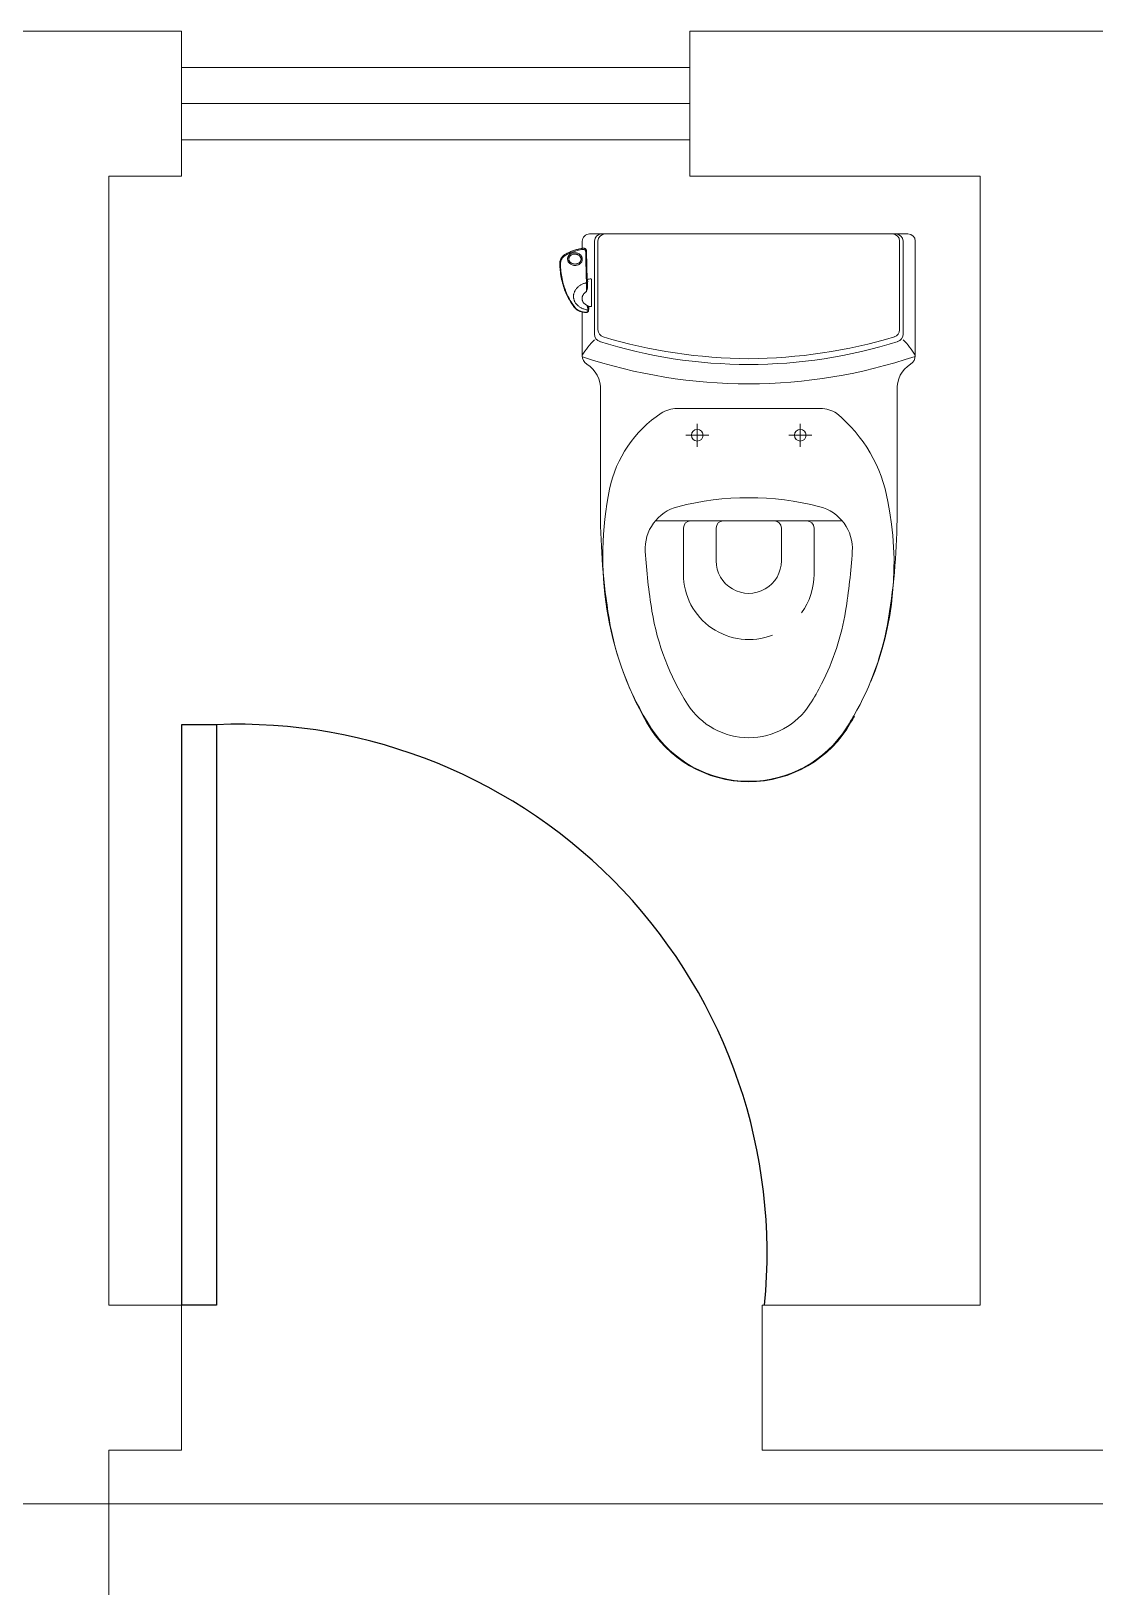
# Model space of a CAD drawing. Header units: inches. Extents: x 4 to 844, y 19 to 530.
# Drawn here: x 32.389 to 33.854, y 183.585 to 185.73 of the extents above; entities that cross this region are included whole.
import ezdxf

# ---------------------------------------------------------------- set-up
doc = ezdxf.new("R2010")
doc.units = ezdxf.units.IN
doc.header["$MEASUREMENT"] = 0
doc.linetypes.add('HIDDEN', pattern=[0.375, 0.25, -0.125])
for name, color, linetype in [('1', 1, 'Continuous'), ('BODY', 7, 'Continuous'), ('COVER', 7, 'Continuous'), ('DIM', 7, 'Continuous'), ('FUR', 6, 'Continuous'), ('HIDDEN', 8, 'HIDDEN')]:
    doc.layers.add(name, color=color, linetype=linetype)
doc.layers.add('EJES', color=2, linetype='Continuous', lineweight=100)

# ---------------------------------------------------------------- blocks, each defined once
blk = doc.blocks.new('DESK4')
at = {"color": 0}
for p, q in [((0, 1), (-0.06, 1)), ((0, 0), (-0.06, 0))]:
    blk.add_line(p, q, dxfattribs=at)
blk.add_lwpolyline([(-0.06, 1), (-0.06, 0)], dxfattribs=at)
blk.add_lwpolyline([(0.944, 0, 0.455404), (0, 1), (0, 0)], format="xyb", dxfattribs=at)

msp = doc.modelspace()

# ---------------------------------------------------------------- linework, layer by layer
at = {"lineweight": 0}
for p, q in [((31.89574, 185.72995), (32.59574, 185.72995)), ((32.59574, 185.52995), (32.59574, 185.72995)), ((33.2958, 185.72995), (33.9958, 185.72995)), ((32.49574, 185.52995), (32.49574, 183.97386)), ((32.49574, 185.52995), (32.59574, 185.52995)), ((33.2958, 185.52995), (33.6958, 185.52995)), ((33.6958, 185.52995), (33.6958, 183.97386)), ((32.49574, 183.97386), (32.64374, 183.97386)), ((33.39574, 183.97386), (33.6958, 183.97386)), ((32.49574, 183.77386), (32.49574, 182.52995)), ((32.49574, 183.77386), (32.59574, 183.77386)), ((33.39574, 183.77386), (33.9958, 183.77386))]:
    msp.add_line(p, q, dxfattribs=at)
at = {"color": 40, "lineweight": 0, "true_color": 0xf8d731}
for p, q in [((33.2958, 185.52995), (33.2958, 185.72995)), ((32.59574, 185.67995), (33.2958, 185.67995)), ((32.59574, 185.62995), (33.2958, 185.62995)), ((32.59574, 185.57995), (33.2958, 185.57995)), ((32.49574, 183.97386), (32.59574, 183.97386)), ((32.59574, 183.97386), (32.59574, 183.77386)), ((33.39574, 183.97386), (33.39574, 183.77386))]:
    msp.add_line(p, q, dxfattribs=at)
at = {"layer": '1', "color": 177, "linetype": 'ByBlock', "lineweight": 0, "true_color": 0x293189}
for p, q in [((33.13837, 185.42824), (33.13629, 185.42757)), ((33.13804, 185.42817), (33.13704, 185.42785)), ((33.13904, 185.42847), (33.13804, 185.42817)), ((33.14047, 185.42885), (33.13837, 185.42824)), ((33.14004, 185.42876), (33.13904, 185.42847)), ((33.14105, 185.42903), (33.14004, 185.42876)), ((33.14259, 185.42939), (33.14047, 185.42885)), ((33.14206, 185.42929), (33.14105, 185.42903)), ((33.14308, 185.42953), (33.14206, 185.42929)), ((33.14473, 185.42986), (33.14259, 185.42939)), ((33.14481, 185.42834), (33.14271, 185.42788)), ((33.1441, 185.42976), (33.14308, 185.42953)), ((33.14512, 185.42997), (33.1441, 185.42976)), ((33.14689, 185.43027), (33.14473, 185.42986)), ((33.14693, 185.42874), (33.14481, 185.42834)), ((33.14614, 185.43016), (33.14512, 185.42997)), ((33.14718, 185.43035), (33.14614, 185.43016)), ((33.14906, 185.4306), (33.14689, 185.43027)), ((33.14905, 185.42907), (33.14693, 185.42874)), ((33.14822, 185.43051), (33.14718, 185.43035)), ((33.14908, 185.43064), (33.14822, 185.43051)), ((33.14941, 185.4291), (33.14905, 185.42907)), ((33.14953, 185.43064), (33.14906, 185.4306)), ((33.14916, 185.43065), (33.14908, 185.43064)), ((33.14942, 185.43067), (33.14916, 185.43065)), ((33.14976, 185.42909), (33.14941, 185.4291)), ((33.14967, 185.43067), (33.14942, 185.43067)), ((33.15001, 185.43062), (33.14953, 185.43064)), ((33.14993, 185.43066), (33.14967, 185.43067)), ((33.15011, 185.42903), (33.14976, 185.42909)), ((33.15018, 185.43064), (33.14993, 185.43066)), ((33.15049, 185.43054), (33.15001, 185.43062)), ((33.15044, 185.42894), (33.15011, 185.42903)), ((33.15043, 185.43059), (33.15018, 185.43064)), ((33.15068, 185.43054), (33.15043, 185.43059)), ((33.15075, 185.42882), (33.15044, 185.42894)), ((33.15092, 185.43042), (33.15049, 185.43054)), ((33.15093, 185.43046), (33.15068, 185.43054)), ((33.15105, 185.42866), (33.15075, 185.42882)), ((33.15134, 185.43026), (33.15092, 185.43042)), ((33.15117, 185.43037), (33.15093, 185.43046)), ((33.15133, 185.42847), (33.15105, 185.42866)), ((33.15141, 185.43027), (33.15117, 185.43037)), ((33.15159, 185.42825), (33.15133, 185.42847)), ((33.15174, 185.43005), (33.15134, 185.43026)), ((33.15164, 185.43015), (33.15141, 185.43027)), ((33.15182, 185.428), (33.15159, 185.42825)), ((33.15185, 185.43001), (33.15164, 185.43015)), ((33.15211, 185.4298), (33.15174, 185.43005)), ((33.15202, 185.42773), (33.15182, 185.428)), ((33.15206, 185.42987), (33.15185, 185.43001)), ((33.15226, 185.42971), (33.15206, 185.42987)), ((33.15245, 185.4295), (33.15211, 185.4298)), ((33.15245, 185.42954), (33.15226, 185.42971)), ((33.15263, 185.42936), (33.15245, 185.42954)), ((33.15275, 185.42918), (33.15245, 185.4295)), ((33.15279, 185.42916), (33.15263, 185.42936)), ((33.15302, 185.42882), (33.15275, 185.42918)), ((33.15295, 185.42896), (33.15279, 185.42916)), ((33.15303, 185.42885), (33.15295, 185.42896)), ((33.15324, 185.42844), (33.15302, 185.42882)), ((33.15342, 185.42804), (33.15324, 185.42844)), ((33.15355, 185.42762), (33.15342, 185.42804)), ((33.1168, 185.41048), (33.11679, 185.41027)), ((33.11679, 185.41027), (33.11679, 185.41003)), ((33.11679, 185.40939), (33.1168, 185.40982)), ((33.1168, 185.40903), (33.11679, 185.40939)), ((33.1168, 185.40903), (33.11679, 185.40939)), ((33.11686, 185.41115), (33.1168, 185.41048)), ((33.1168, 185.40982), (33.11684, 185.41062)), ((33.11688, 185.40678), (33.1168, 185.40903)), ((33.11684, 185.41062), (33.11694, 185.41141)), ((33.11697, 185.41202), (33.11686, 185.41115)), ((33.11701, 185.40455), (33.11688, 185.40678)), ((33.11694, 185.41141), (33.11708, 185.41222)), ((33.11714, 185.41285), (33.11697, 185.41202)), ((33.11708, 185.41222), (33.11727, 185.41302)), ((33.11736, 185.41367), (33.11714, 185.41285)), ((33.11727, 185.41302), (33.11751, 185.41381)), ((33.11763, 185.41448), (33.11736, 185.41367)), ((33.11751, 185.41381), (33.11779, 185.41456)), ((33.11794, 185.41525), (33.11763, 185.41448)), ((33.11779, 185.4104), (33.11773, 185.40957)), ((33.11773, 185.40957), (33.11773, 185.40874)), ((33.11773, 185.40874), (33.11783, 185.40619)), ((33.11779, 185.41456), (33.11811, 185.41529)), ((33.1179, 185.41123), (33.11779, 185.4104)), ((33.11806, 185.41202), (33.1179, 185.41123)), ((33.11829, 185.41599), (33.11794, 185.41525)), ((33.11827, 185.41281), (33.11806, 185.41202)), ((33.11811, 185.41529), (33.11848, 185.41601)), ((33.11853, 185.41358), (33.11827, 185.41281)), ((33.11869, 185.41672), (33.11829, 185.41599)), ((33.11848, 185.41601), (33.11889, 185.41673)), ((33.11881, 185.41429), (33.11853, 185.41358)), ((33.11911, 185.4174), (33.11869, 185.41672)), ((33.11914, 185.41499), (33.11881, 185.41429)), ((33.11889, 185.41673), (33.11935, 185.41742)), ((33.11958, 185.41806), (33.11911, 185.4174)), ((33.11952, 185.41567), (33.11914, 185.41499)), ((33.11935, 185.41742), (33.11985, 185.41809)), ((33.11991, 185.41631), (33.11952, 185.41567)), ((33.12008, 185.41869), (33.11958, 185.41806)), ((33.11985, 185.41809), (33.12042, 185.41875)), ((33.12035, 185.41692), (33.11991, 185.41631)), ((33.12064, 185.41932), (33.12008, 185.41869)), ((33.12082, 185.41752), (33.12035, 185.41692)), ((33.12042, 185.41875), (33.12103, 185.41939)), ((33.12123, 185.41991), (33.12064, 185.41932)), ((33.12134, 185.4181), (33.12082, 185.41752)), ((33.12103, 185.41939), (33.12167, 185.41999)), ((33.12186, 185.42046), (33.12123, 185.41991)), ((33.1219, 185.41865), (33.12134, 185.4181)), ((33.12167, 185.41999), (33.12238, 185.42056)), ((33.1225, 185.42097), (33.12186, 185.42046)), ((33.12248, 185.41917), (33.1219, 185.41865)), ((33.12238, 185.42056), (33.12312, 185.4211)), ((33.12308, 185.41965), (33.12248, 185.41917)), ((33.12317, 185.42144), (33.1225, 185.42097)), ((33.12371, 185.42009), (33.12308, 185.41965)), ((33.12312, 185.4211), (33.1239, 185.42158)), ((33.12387, 185.42188), (33.12317, 185.42144)), ((33.12436, 185.4205), (33.12371, 185.42009)), ((33.12469, 185.42237), (33.12389, 185.42191)), ((33.12548, 185.4228), (33.1239, 185.4219)), ((33.12594, 185.4214), (33.12436, 185.4205)), ((33.12559, 185.42288), (33.12469, 185.42237)), ((33.12713, 185.42367), (33.12548, 185.4228)), ((33.12651, 185.42337), (33.12559, 185.42288)), ((33.12756, 185.42226), (33.12594, 185.4214)), ((33.12742, 185.42385), (33.12651, 185.42337)), ((33.1288, 185.4245), (33.12713, 185.42367)), ((33.12836, 185.42431), (33.12742, 185.42385)), ((33.12919, 185.42307), (33.12756, 185.42226)), ((33.12762, 185.41563), (33.12763, 185.41625)), ((33.12766, 185.415), (33.12762, 185.41563)), ((33.12763, 185.41625), (33.1277, 185.41688)), ((33.12775, 185.41438), (33.12766, 185.415)), ((33.1277, 185.41688), (33.12781, 185.41749)), ((33.12789, 185.41377), (33.12775, 185.41438)), ((33.12781, 185.41749), (33.12798, 185.4181)), ((33.12808, 185.41317), (33.12789, 185.41377)), ((33.12798, 185.4181), (33.12819, 185.41869)), ((33.12832, 185.41259), (33.12808, 185.41317)), ((33.12819, 185.41869), (33.12844, 185.41925)), ((33.1286, 185.41203), (33.12832, 185.41259)), ((33.12929, 185.42476), (33.12836, 185.42431)), ((33.12844, 185.41925), (33.12874, 185.4198)), ((33.12892, 185.41149), (33.1286, 185.41203)), ((33.12874, 185.4198), (33.12908, 185.42032)), ((33.13049, 185.42529), (33.1288, 185.4245)), ((33.12928, 185.41098), (33.12892, 185.41149)), ((33.12908, 185.42032), (33.12945, 185.42082)), ((33.13085, 185.42384), (33.12919, 185.42307)), ((33.12975, 185.4104), (33.12928, 185.41098)), ((33.13024, 185.4252), (33.12929, 185.42476)), ((33.12933, 185.41616), (33.12932, 185.41567)), ((33.12932, 185.41567), (33.12935, 185.41518)), ((33.12938, 185.41665), (33.12933, 185.41616)), ((33.12935, 185.41518), (33.12943, 185.41469)), ((33.12948, 185.41713), (33.12938, 185.41665)), ((33.12943, 185.41469), (33.12954, 185.41422)), ((33.12945, 185.42082), (33.12986, 185.42128)), ((33.12962, 185.4176), (33.12948, 185.41713)), ((33.12954, 185.41422), (33.1297, 185.41375)), ((33.12979, 185.41806), (33.12962, 185.4176)), ((33.1297, 185.41375), (33.1299, 185.4133)), ((33.13028, 185.40986), (33.12975, 185.4104)), ((33.13, 185.4185), (33.12979, 185.41806)), ((33.12986, 185.42128), (33.13038, 185.42181)), ((33.1299, 185.4133), (33.13013, 185.41286)), ((33.13025, 185.41893), (33.13, 185.4185)), ((33.13013, 185.41286), (33.13039, 185.41244)), ((33.13119, 185.42562), (33.13024, 185.4252)), ((33.13053, 185.41934), (33.13025, 185.41893)), ((33.13084, 185.40937), (33.13028, 185.40986)), ((33.13038, 185.42181), (33.13095, 185.42228)), ((33.13039, 185.41244), (33.1307, 185.41204)), ((33.13221, 185.42603), (33.13049, 185.42529)), ((33.13084, 185.41972), (33.13053, 185.41934)), ((33.1307, 185.41204), (33.13119, 185.41148)), ((33.13118, 185.42009), (33.13084, 185.41972)), ((33.13143, 185.40891), (33.13084, 185.40937)), ((33.13254, 185.42457), (33.13085, 185.42384)), ((33.13095, 185.42228), (33.13155, 185.42271)), ((33.13162, 185.42049), (33.13118, 185.42009)), ((33.13215, 185.42603), (33.13119, 185.42562)), ((33.13119, 185.41148), (33.13175, 185.41097)), ((33.13206, 185.40851), (33.13143, 185.40891)), ((33.13155, 185.42271), (33.13218, 185.4231)), ((33.13209, 185.42087), (33.13162, 185.42049)), ((33.13175, 185.41097), (33.13236, 185.41051)), ((33.13288, 185.40807), (33.13206, 185.40851)), ((33.13259, 185.4212), (33.13209, 185.42087)), ((33.13312, 185.42642), (33.13215, 185.42603)), ((33.13218, 185.4231), (33.13283, 185.42343)), ((33.13423, 185.42683), (33.13221, 185.42603)), ((33.13236, 185.41051), (33.13301, 185.41011)), ((33.13452, 185.42536), (33.13254, 185.42457)), ((33.13311, 185.4215), (33.13259, 185.4212)), ((33.13283, 185.42343), (33.13368, 185.42379)), ((33.13373, 185.4077), (33.13288, 185.40807)), ((33.13301, 185.41011), (33.13369, 185.40976)), ((33.13366, 185.42177), (33.13311, 185.4215)), ((33.13409, 185.4268), (33.13312, 185.42642)), ((33.13437, 185.42205), (33.13366, 185.42177)), ((33.13368, 185.42379), (33.13455, 185.42407)), ((33.13369, 185.40976), (33.1344, 185.40947)), ((33.1346, 185.4074), (33.13373, 185.4077)), ((33.13507, 185.42716), (33.13409, 185.4268)), ((33.13629, 185.42757), (33.13423, 185.42683)), ((33.1351, 185.42227), (33.13437, 185.42205)), ((33.1344, 185.40947), (33.13513, 185.40924)), ((33.13654, 185.42608), (33.13452, 185.42536)), ((33.13455, 185.42407), (33.13545, 185.42428)), ((33.1355, 185.40717), (33.1346, 185.4074)), ((33.13605, 185.42751), (33.13507, 185.42716)), ((33.13584, 185.42243), (33.1351, 185.42227)), ((33.13513, 185.40924), (33.13588, 185.40906)), ((33.13545, 185.42428), (33.13635, 185.42441)), ((33.13641, 185.40702), (33.1355, 185.40717)), ((33.1366, 185.42253), (33.13584, 185.42243)), ((33.13588, 185.40906), (33.13663, 185.40894)), ((33.13704, 185.42785), (33.13605, 185.42751)), ((33.13635, 185.42441), (33.13727, 185.42447)), ((33.13733, 185.40693), (33.13641, 185.40702)), ((33.13857, 185.42675), (33.13654, 185.42608)), ((33.13736, 185.42258), (33.1366, 185.42253)), ((33.13663, 185.40894), (33.1374, 185.40887)), ((33.13727, 185.42447), (33.13819, 185.42446)), ((33.13825, 185.40692), (33.13733, 185.40693)), ((33.13813, 185.42257), (33.13736, 185.42258)), ((33.1374, 185.40887), (33.13816, 185.40886)), ((33.13889, 185.4225), (33.13813, 185.42257)), ((33.13816, 185.40886), (33.13893, 185.40891)), ((33.13819, 185.42446), (33.1391, 185.42437)), ((33.13916, 185.40698), (33.13825, 185.40692)), ((33.14063, 185.42734), (33.13857, 185.42675)), ((33.13965, 185.42237), (33.13889, 185.4225)), ((33.13893, 185.40891), (33.13969, 185.40901)), ((33.1391, 185.42437), (33.14001, 185.42421)), ((33.14007, 185.40711), (33.13916, 185.40698)), ((33.1404, 185.42219), (33.13965, 185.42237)), ((33.13969, 185.40901), (33.14043, 185.40916)), ((33.14001, 185.42421), (33.14091, 185.42398)), ((33.14096, 185.40731), (33.14007, 185.40711)), ((33.14112, 185.42195), (33.1404, 185.42219)), ((33.14043, 185.40916), (33.14116, 185.40938)), ((33.14271, 185.42788), (33.14063, 185.42734)), ((33.14091, 185.42398), (33.14178, 185.42367)), ((33.14183, 185.40758), (33.14096, 185.40731)), ((33.14184, 185.42165), (33.14112, 185.42195)), ((33.14116, 185.40938), (33.14186, 185.40965)), ((33.14178, 185.42367), (33.14263, 185.42329)), ((33.14268, 185.40792), (33.14183, 185.40758)), ((33.14251, 185.4213), (33.14184, 185.42165)), ((33.14186, 185.40965), (33.14241, 185.4099)), ((33.14241, 185.4099), (33.14293, 185.4102)), ((33.14316, 185.42088), (33.14251, 185.4213)), ((33.14263, 185.42329), (33.14345, 185.42283)), ((33.14333, 185.40825), (33.14268, 185.40792)), ((33.14293, 185.4102), (33.14342, 185.41053)), ((33.14376, 185.42042), (33.14316, 185.42088)), ((33.14395, 185.40863), (33.14333, 185.40825)), ((33.14342, 185.41053), (33.14389, 185.41089)), ((33.14345, 185.42283), (33.14407, 185.42242)), ((33.14432, 185.41989), (33.14376, 185.42042)), ((33.14389, 185.41089), (33.14433, 185.41128)), ((33.14455, 185.40905), (33.14395, 185.40863)), ((33.14407, 185.42242), (33.14466, 185.42196)), ((33.14481, 185.41932), (33.14432, 185.41989)), ((33.14433, 185.41128), (33.14467, 185.41164)), ((33.14511, 185.40951), (33.14455, 185.40905)), ((33.14466, 185.42196), (33.14522, 185.42145)), ((33.14467, 185.41164), (33.14498, 185.41202)), ((33.14511, 185.41891), (33.14481, 185.41932)), ((33.14498, 185.41202), (33.14525, 185.41242)), ((33.14538, 185.41848), (33.14511, 185.41891)), ((33.14564, 185.41002), (33.14511, 185.40951)), ((33.14522, 185.42145), (33.14574, 185.4209)), ((33.14525, 185.41242), (33.1455, 185.41284)), ((33.14561, 185.41804), (33.14538, 185.41848)), ((33.1455, 185.41284), (33.14571, 185.41328)), ((33.1458, 185.41758), (33.14561, 185.41804)), ((33.14604, 185.41048), (33.14564, 185.41002)), ((33.14571, 185.41328), (33.14589, 185.41373)), ((33.14574, 185.4209), (33.14621, 185.42031)), ((33.14596, 185.41711), (33.1458, 185.41758)), ((33.14589, 185.41373), (33.14602, 185.4142)), ((33.14608, 185.41663), (33.14596, 185.41711)), ((33.14602, 185.4142), (33.14612, 185.41468)), ((33.14641, 185.41096), (33.14604, 185.41048)), ((33.14615, 185.41614), (33.14608, 185.41663)), ((33.14612, 185.41468), (33.14617, 185.41517)), ((33.14618, 185.41565), (33.14615, 185.41614)), ((33.14617, 185.41517), (33.14618, 185.41565)), ((33.14621, 185.42031), (33.14657, 185.41979)), ((33.14675, 185.41147), (33.14641, 185.41096)), ((33.14657, 185.41979), (33.14689, 185.41924)), ((33.14704, 185.41201), (33.14675, 185.41147)), ((33.14689, 185.41924), (33.14717, 185.41867)), ((33.1473, 185.41257), (33.14704, 185.41201)), ((33.14717, 185.41867), (33.1474, 185.41809)), ((33.14751, 185.41316), (33.1473, 185.41257)), ((33.1474, 185.41809), (33.14759, 185.41748)), ((33.14767, 185.41376), (33.14751, 185.41316)), ((33.14759, 185.41748), (33.14773, 185.41687)), ((33.14778, 185.41437), (33.14767, 185.41376)), ((33.14773, 185.41687), (33.14782, 185.41624)), ((33.14785, 185.41499), (33.14778, 185.41437)), ((33.14782, 185.41624), (33.14786, 185.41562)), ((33.14786, 185.41562), (33.14785, 185.41499)), ((33.15219, 185.42744), (33.15202, 185.42773)), ((33.15232, 185.42714), (33.15219, 185.42744)), ((33.15242, 185.42682), (33.15232, 185.42714)), ((33.15249, 185.42649), (33.15242, 185.42682)), ((33.15251, 185.42616), (33.15249, 185.42649)), ((33.15254, 185.42422), (33.15251, 185.42616)), ((33.15258, 185.42229), (33.15254, 185.42422)), ((33.15264, 185.41917), (33.15258, 185.42229)), ((33.1527, 185.41606), (33.15264, 185.41917)), ((33.15276, 185.41297), (33.1527, 185.41606)), ((33.15283, 185.4099), (33.15276, 185.41297)), ((33.1529, 185.40684), (33.15283, 185.4099)), ((33.15298, 185.40383), (33.1529, 185.40684)), ((33.15364, 185.42719), (33.15355, 185.42762)), ((33.15367, 185.42677), (33.15364, 185.42719)), ((33.15372, 185.42378), (33.15367, 185.42675)), ((33.15378, 185.42083), (33.15372, 185.42378)), ((33.15383, 185.41789), (33.15378, 185.42083)), ((33.15389, 185.41496), (33.15383, 185.41789)), ((33.15396, 185.4121), (33.15389, 185.41496)), ((33.15402, 185.40925), (33.15396, 185.4121)), ((33.15409, 185.40642), (33.15402, 185.40925)), ((33.11718, 185.40232), (33.11701, 185.40455)), ((33.11738, 185.40011), (33.11718, 185.40232)), ((33.11763, 185.39791), (33.11738, 185.40011)), ((33.11798, 185.39529), (33.11763, 185.39791)), ((33.11783, 185.40619), (33.11798, 185.40365)), ((33.11798, 185.40365), (33.11819, 185.40113)), ((33.11839, 185.3927), (33.11798, 185.39529)), ((33.11819, 185.40113), (33.11845, 185.39863)), ((33.11886, 185.39013), (33.11839, 185.3927)), ((33.11845, 185.39863), (33.11875, 185.39615)), ((33.11875, 185.39615), (33.11912, 185.39366)), ((33.11938, 185.38758), (33.11886, 185.39013)), ((33.11912, 185.39366), (33.11954, 185.39118)), ((33.11996, 185.38507), (33.11938, 185.38758)), ((33.11954, 185.39118), (33.12001, 185.38873)), ((33.1206, 185.38258), (33.11996, 185.38507)), ((33.12001, 185.38873), (33.12053, 185.3863)), ((33.12053, 185.3863), (33.12111, 185.3839)), ((33.15306, 185.40084), (33.15298, 185.40383)), ((33.15314, 185.39786), (33.15306, 185.40084)), ((33.15323, 185.39491), (33.15314, 185.39786)), ((33.15332, 185.39199), (33.15323, 185.39491)), ((33.1534, 185.38957), (33.15332, 185.39199)), ((33.15348, 185.38717), (33.1534, 185.38957)), ((33.15356, 185.38478), (33.15348, 185.38717)), ((33.15417, 185.4036), (33.15409, 185.40642)), ((33.15424, 185.40081), (33.15417, 185.4036)), ((33.15432, 185.39803), (33.15424, 185.40081)), ((33.15441, 185.39527), (33.15432, 185.39803)), ((33.15449, 185.39256), (33.15441, 185.39527)), ((33.15449, 185.39253), (33.15449, 185.39256)), ((33.1545, 185.39255), (33.15449, 185.39256)), ((33.15452, 185.39175), (33.15449, 185.39253)), ((33.15455, 185.391), (33.15452, 185.39175)), ((33.15459, 185.39025), (33.15455, 185.391)), ((33.15463, 185.38953), (33.15459, 185.39025)), ((33.15467, 185.38885), (33.15463, 185.38953)), ((33.15471, 185.38822), (33.15467, 185.38885)), ((33.15476, 185.38763), (33.15471, 185.38822)), ((33.15481, 185.3871), (33.15476, 185.38763)), ((33.15486, 185.38661), (33.15481, 185.3871)), ((33.15492, 185.38618), (33.15486, 185.38661)), ((33.15497, 185.38579), (33.15492, 185.38618)), ((33.15503, 185.38547), (33.15497, 185.38579)), ((33.15501, 185.3857), (33.15508, 185.3856)), ((33.15503, 185.38559), (33.15502, 185.38565)), ((33.15505, 185.38549), (33.15503, 185.38559)), ((33.15509, 185.3852), (33.15503, 185.38547)), ((33.15507, 185.38541), (33.15505, 185.38549)), ((33.15509, 185.38536), (33.15507, 185.38541)), ((33.15508, 185.3856), (33.1552, 185.38538)), ((33.1551, 185.38531), (33.15509, 185.38536)), ((33.15515, 185.38498), (33.15509, 185.3852)), ((33.15511, 185.38529), (33.1551, 185.38531)), ((33.15511, 185.38527), (33.15511, 185.38529)), ((33.15511, 185.38527), (33.15511, 185.38527)), ((33.1552, 185.38538), (33.15527, 185.38523)), ((33.15527, 185.38523), (33.15532, 185.38507)), ((33.15532, 185.38507), (33.15534, 185.38489)), ((33.16042, 185.35086), (33.16042, 185.38784)), ((33.12129, 185.38012), (33.1206, 185.38258)), ((33.12111, 185.3839), (33.1217, 185.38165)), ((33.12204, 185.3777), (33.12129, 185.38012)), ((33.1217, 185.38165), (33.12234, 185.37942)), ((33.12278, 185.37551), (33.12204, 185.3777)), ((33.12234, 185.37942), (33.12303, 185.37721)), ((33.12356, 185.37334), (33.12278, 185.37551)), ((33.12303, 185.37721), (33.12376, 185.37504)), ((33.12438, 185.3712), (33.12356, 185.37334)), ((33.12376, 185.37504), (33.12454, 185.37289)), ((33.12525, 185.3691), (33.12438, 185.3712)), ((33.12454, 185.37289), (33.12536, 185.37077)), ((33.12617, 185.36702), (33.12525, 185.3691)), ((33.12536, 185.37077), (33.12623, 185.36868)), ((33.12709, 185.36507), (33.12617, 185.36702)), ((33.12623, 185.36868), (33.12714, 185.36662)), ((33.12805, 185.36314), (33.12709, 185.36507)), ((33.12714, 185.36662), (33.12809, 185.3646)), ((33.12809, 185.3646), (33.12909, 185.3626)), ((33.13572, 185.3638), (33.13574, 185.36485)), ((33.13578, 185.36275), (33.13572, 185.3638)), ((33.13574, 185.36485), (33.13582, 185.36589)), ((33.13582, 185.36589), (33.13593, 185.3667)), ((33.13593, 185.3667), (33.13609, 185.36751)), ((33.13609, 185.36751), (33.13629, 185.36831)), ((33.13629, 185.36831), (33.13652, 185.3691)), ((33.13652, 185.3691), (33.13689, 185.37011)), ((33.13689, 185.37011), (33.13733, 185.37111)), ((33.13733, 185.37111), (33.13782, 185.37209)), ((33.13782, 185.37209), (33.13825, 185.37282)), ((33.13825, 185.37282), (33.13872, 185.37355)), ((33.13872, 185.37355), (33.13922, 185.37426)), ((33.13922, 185.37426), (33.13975, 185.37494)), ((33.13975, 185.37494), (33.14051, 185.37582)), ((33.14051, 185.37582), (33.14132, 185.37667)), ((33.14132, 185.37667), (33.14219, 185.37747)), ((33.14219, 185.37747), (33.14289, 185.37806)), ((33.14289, 185.37806), (33.14362, 185.37863)), ((33.14362, 185.37863), (33.14438, 185.37917)), ((33.14438, 185.37917), (33.14516, 185.37968)), ((33.14516, 185.37968), (33.14597, 185.38016)), ((33.14597, 185.38016), (33.14679, 185.38061)), ((33.14679, 185.38061), (33.14765, 185.38104)), ((33.14765, 185.38104), (33.14852, 185.38143)), ((33.1478, 185.36359), (33.14765, 185.36288)), ((33.14799, 185.36429), (33.1478, 185.36359)), ((33.14824, 185.36498), (33.14799, 185.36429)), ((33.14854, 185.36566), (33.14824, 185.36498)), ((33.14852, 185.38143), (33.14943, 185.3818)), ((33.1489, 185.36633), (33.14854, 185.36566)), ((33.14929, 185.36695), (33.1489, 185.36633)), ((33.14973, 185.36756), (33.14929, 185.36695)), ((33.14943, 185.3818), (33.15036, 185.38213)), ((33.15022, 185.36814), (33.14973, 185.36756)), ((33.15075, 185.3687), (33.15022, 185.36814)), ((33.15036, 185.38213), (33.15131, 185.38243)), ((33.15132, 185.36922), (33.15075, 185.3687)), ((33.15131, 185.38243), (33.15227, 185.3827)), ((33.15183, 185.36963), (33.15132, 185.36922)), ((33.15236, 185.37001), (33.15183, 185.36963)), ((33.15227, 185.3827), (33.15295, 185.38286)), ((33.15292, 185.37036), (33.15236, 185.37001)), ((33.1535, 185.37068), (33.15292, 185.37036)), ((33.15295, 185.38286), (33.15363, 185.38301)), ((33.1535, 185.37068), (33.15354, 185.37168)), ((33.15377, 185.37159), (33.1535, 185.37069)), ((33.1535, 185.37069), (33.1535, 185.37068)), ((33.15354, 185.37168), (33.15358, 185.37268)), ((33.15363, 185.38301), (33.15356, 185.38478)), ((33.15358, 185.37268), (33.15361, 185.37369)), ((33.15361, 185.37369), (33.15363, 185.37469)), ((33.15364, 185.38244), (33.15363, 185.38301)), ((33.15363, 185.37469), (33.15365, 185.37569)), ((33.15365, 185.38185), (33.15364, 185.38244)), ((33.15366, 185.38127), (33.15365, 185.38185)), ((33.15365, 185.37569), (33.15366, 185.37668)), ((33.15367, 185.38067), (33.15366, 185.38127)), ((33.15366, 185.37668), (33.15367, 185.37769)), ((33.15367, 185.37969), (33.15367, 185.38067)), ((33.15368, 185.3787), (33.15367, 185.37969)), ((33.15367, 185.37769), (33.15368, 185.3787)), ((33.15405, 185.37249), (33.15377, 185.37159)), ((33.15423, 185.37308), (33.15405, 185.37249)), ((33.15441, 185.37367), (33.15423, 185.37308)), ((33.15457, 185.37426), (33.15441, 185.37367)), ((33.15467, 185.37469), (33.15457, 185.37426)), ((33.15476, 185.37513), (33.15467, 185.37469)), ((33.15469, 185.38347), (33.15472, 185.38261)), ((33.15472, 185.38261), (33.15475, 185.38172)), ((33.15475, 185.38172), (33.15477, 185.38081)), ((33.15482, 185.37555), (33.15476, 185.37513)), ((33.15477, 185.38081), (33.15479, 185.37989)), ((33.15479, 185.37989), (33.15481, 185.37893)), ((33.15481, 185.37893), (33.15483, 185.37795)), ((33.15485, 185.37597), (33.15482, 185.37555)), ((33.15483, 185.37795), (33.15484, 185.37697)), ((33.15484, 185.37697), (33.15485, 185.37597)), ((33.15521, 185.38483), (33.15515, 185.38498)), ((33.15528, 185.38474), (33.15521, 185.38483)), ((33.15534, 185.3847), (33.15528, 185.38474)), ((33.15534, 185.38489), (33.15534, 185.3847)), ((33.12905, 185.36125), (33.12805, 185.36314)), ((33.13009, 185.35938), (33.12905, 185.36125)), ((33.12909, 185.3626), (33.13019, 185.36054)), ((33.13117, 185.35755), (33.13009, 185.35938)), ((33.13019, 185.36054), (33.13134, 185.35852)), ((33.13229, 185.35574), (33.13117, 185.35755)), ((33.13134, 185.35852), (33.13253, 185.35653)), ((33.13345, 185.35397), (33.13229, 185.35574)), ((33.13253, 185.35653), (33.13378, 185.35458)), ((33.13465, 185.35223), (33.13345, 185.35397)), ((33.13378, 185.35458), (33.13507, 185.35267)), ((33.1359, 185.35053), (33.13465, 185.35223)), ((33.13507, 185.35267), (33.13646, 185.35072)), ((33.13588, 185.36194), (33.13578, 185.36275)), ((33.13602, 185.36112), (33.13588, 185.36194)), ((33.13718, 185.34885), (33.1359, 185.35053)), ((33.1362, 185.36032), (33.13602, 185.36112)), ((33.13643, 185.35952), (33.1362, 185.36032)), ((33.13669, 185.35876), (33.13643, 185.35952)), ((33.13646, 185.35072), (33.13791, 185.34881)), ((33.13699, 185.35801), (33.13669, 185.35876)), ((33.13733, 185.35727), (33.13699, 185.35801)), ((33.13736, 185.34863), (33.13718, 185.34885)), ((33.1377, 185.35655), (33.13733, 185.35727)), ((33.13737, 185.34863), (33.13759, 185.34836)), ((33.13759, 185.34836), (33.13789, 185.34803)), ((33.13814, 185.3558), (33.1377, 185.35655)), ((33.13789, 185.34803), (33.1382, 185.34771)), ((33.13791, 185.34881), (33.13839, 185.34825)), ((33.13862, 185.35507), (33.13814, 185.3558)), ((33.1382, 185.34771), (33.13852, 185.3474)), ((33.13839, 185.34825), (33.13891, 185.3477)), ((33.13852, 185.3474), (33.13886, 185.3471)), ((33.13914, 185.35436), (33.13862, 185.35507)), ((33.13886, 185.3471), (33.13921, 185.3468)), ((33.13891, 185.3477), (33.13947, 185.34718)), ((33.1397, 185.35367), (33.13914, 185.35436)), ((33.13921, 185.3468), (33.13957, 185.34651)), ((33.13947, 185.34718), (33.14008, 185.34667)), ((33.13957, 185.34651), (33.13996, 185.34622)), ((33.14027, 185.35302), (33.1397, 185.35367)), ((33.13996, 185.34622), (33.14035, 185.34594)), ((33.14008, 185.34667), (33.14074, 185.34618)), ((33.14089, 185.35239), (33.14027, 185.35302)), ((33.14035, 185.34594), (33.14076, 185.34567)), ((33.14074, 185.34618), (33.14142, 185.34573)), ((33.14076, 185.34567), (33.14117, 185.34541)), ((33.14153, 185.35178), (33.14089, 185.35239)), ((33.14117, 185.34541), (33.14161, 185.34516)), ((33.14142, 185.34573), (33.14212, 185.34531)), ((33.14221, 185.35119), (33.14153, 185.35178)), ((33.14161, 185.34516), (33.14205, 185.34491)), ((33.14205, 185.34491), (33.14251, 185.34467)), ((33.14212, 185.34531), (33.14284, 185.34492)), ((33.14294, 185.35061), (33.14221, 185.35119)), ((33.14251, 185.34467), (33.14298, 185.34444)), ((33.14284, 185.34492), (33.14358, 185.34456)), ((33.1437, 185.35005), (33.14294, 185.35061)), ((33.14298, 185.34444), (33.14347, 185.34422)), ((33.14347, 185.34422), (33.14396, 185.34401)), ((33.14358, 185.34456), (33.14437, 185.34422)), ((33.14449, 185.34952), (33.1437, 185.35005)), ((33.14396, 185.34401), (33.14447, 185.34381)), ((33.14437, 185.34422), (33.14517, 185.34391)), ((33.14447, 185.34381), (33.14498, 185.34362)), ((33.14531, 185.34901), (33.14449, 185.34952)), ((33.14498, 185.34362), (33.1455, 185.34344)), ((33.14517, 185.34391), (33.14599, 185.34363)), ((33.14613, 185.34855), (33.14531, 185.34901)), ((33.1455, 185.34344), (33.14604, 185.34326)), ((33.14599, 185.34363), (33.14679, 185.34338)), ((33.14604, 185.34326), (33.14658, 185.3431)), ((33.14698, 185.34811), (33.14613, 185.34855)), ((33.14658, 185.3431), (33.14713, 185.34295)), ((33.14679, 185.34338), (33.1476, 185.34316)), ((33.14785, 185.3477), (33.14698, 185.34811)), ((33.14713, 185.34295), (33.14769, 185.34281)), ((33.14756, 185.36212), (33.14753, 185.36137)), ((33.14753, 185.36137), (33.14756, 185.36061)), ((33.14765, 185.36288), (33.14756, 185.36212)), ((33.14756, 185.36061), (33.14764, 185.35986)), ((33.1476, 185.34316), (33.14843, 185.34296)), ((33.14764, 185.35986), (33.14779, 185.35912)), ((33.14769, 185.34281), (33.14826, 185.34268)), ((33.14779, 185.35912), (33.148, 185.35838)), ((33.14873, 185.34732), (33.14785, 185.3477)), ((33.148, 185.35838), (33.14828, 185.35765)), ((33.14826, 185.34268), (33.14883, 185.34256)), ((33.14828, 185.35765), (33.14862, 185.35694)), ((33.14843, 185.34296), (33.14927, 185.34279)), ((33.14862, 185.35694), (33.14902, 185.35625)), ((33.14981, 185.3469), (33.14873, 185.34732)), ((33.14883, 185.34256), (33.14913, 185.3425)), ((33.14902, 185.35625), (33.14947, 185.3556)), ((33.14913, 185.3425), (33.15093, 185.34217)), ((33.14927, 185.34279), (33.15198, 185.34229)), ((33.14947, 185.3556), (33.14998, 185.35498)), ((33.15091, 185.34653), (33.14981, 185.3469)), ((33.14998, 185.35498), (33.15053, 185.35439)), ((33.15053, 185.35439), (33.15114, 185.35384)), ((33.15203, 185.34619), (33.15091, 185.34653)), ((33.15093, 185.34217), (33.15185, 185.342)), ((33.15114, 185.35384), (33.1518, 185.35332)), ((33.1518, 185.35332), (33.1525, 185.35285)), ((33.15198, 185.34229), (33.15231, 185.34225)), ((33.15317, 185.34589), (33.15203, 185.34619)), ((33.15231, 185.34225), (33.15264, 185.34223)), ((33.1525, 185.35285), (33.15312, 185.35249)), ((33.15264, 185.34223), (33.15297, 185.34224)), ((33.15297, 185.34224), (33.1533, 185.34227)), ((33.15312, 185.35249), (33.15376, 185.35215)), ((33.15432, 185.34564), (33.15317, 185.34589)), ((33.1533, 185.34227), (33.15362, 185.34234)), ((33.15362, 185.34234), (33.15392, 185.34242)), ((33.15376, 185.35215), (33.15443, 185.35185)), ((33.15392, 185.34242), (33.15421, 185.34254)), ((33.15405, 185.3421), (33.15429, 185.34217)), ((33.15421, 185.34254), (33.15447, 185.34267)), ((33.15429, 185.34217), (33.15453, 185.34226)), ((33.15548, 185.34543), (33.15432, 185.34564)), ((33.15452, 185.35159), (33.15443, 185.35185)), ((33.15443, 185.35185), (33.15443, 185.35185)), ((33.15443, 185.35185), (33.15475, 185.35156)), ((33.15447, 185.34267), (33.15472, 185.34283)), ((33.15461, 185.35131), (33.15452, 185.35159)), ((33.15453, 185.34226), (33.15475, 185.34236)), ((33.1547, 185.35101), (33.15461, 185.35131)), ((33.15478, 185.35067), (33.1547, 185.35101)), ((33.15472, 185.34283), (33.15493, 185.34301)), ((33.15475, 185.35156), (33.15509, 185.35131)), ((33.15475, 185.34236), (33.15497, 185.34247)), ((33.15489, 185.35016), (33.15478, 185.35067)), ((33.155, 185.34959), (33.15489, 185.35016)), ((33.15493, 185.34301), (33.15512, 185.3432)), ((33.15497, 185.34247), (33.15518, 185.34259)), ((33.1551, 185.34897), (33.155, 185.34959)), ((33.15509, 185.35131), (33.15531, 185.35117)), ((33.15519, 185.34831), (33.1551, 185.34897)), ((33.15512, 185.3432), (33.15528, 185.34341)), ((33.15518, 185.34259), (33.15537, 185.34272)), ((33.15528, 185.3476), (33.15519, 185.34831)), ((33.15536, 185.34683), (33.15528, 185.3476)), ((33.15528, 185.34341), (33.1554, 185.34364)), ((33.15531, 185.35117), (33.15552, 185.35106)), ((33.15542, 185.34614), (33.15536, 185.34683)), ((33.15537, 185.34272), (33.15555, 185.34287)), ((33.1554, 185.34364), (33.15549, 185.34388)), ((33.15548, 185.34543), (33.15542, 185.34614)), ((33.15555, 185.34443), (33.15548, 185.34543)), ((33.15549, 185.34388), (33.15554, 185.34412)), ((33.15552, 185.35106), (33.15572, 185.35097)), ((33.15554, 185.34412), (33.15555, 185.34443)), ((33.15555, 185.34287), (33.15572, 185.34302)), ((33.15572, 185.35097), (33.15584, 185.35092)), ((33.15572, 185.34302), (33.15588, 185.34318)), ((33.15584, 185.35092), (33.15595, 185.35088)), ((33.15588, 185.34318), (33.15603, 185.34336)), ((33.15595, 185.35088), (33.15597, 185.35088)), ((33.15603, 185.34336), (33.15616, 185.34354)), ((33.15609, 185.35087), (33.15615, 185.35041)), ((33.15615, 185.35041), (33.15621, 185.34991)), ((33.15616, 185.34354), (33.15627, 185.34373)), ((33.15621, 185.34991), (33.15627, 185.34937)), ((33.15627, 185.34937), (33.15632, 185.34881)), ((33.15627, 185.34373), (33.15637, 185.34392)), ((33.15632, 185.34881), (33.15638, 185.34818)), ((33.15637, 185.34392), (33.15645, 185.34412)), ((33.15638, 185.34818), (33.15643, 185.34752)), ((33.15643, 185.34752), (33.15648, 185.34683)), ((33.15645, 185.34412), (33.15651, 185.34432)), ((33.15648, 185.34683), (33.15653, 185.3461)), ((33.15651, 185.34432), (33.15656, 185.34452)), ((33.15653, 185.3461), (33.1566, 185.34511)), ((33.15656, 185.34452), (33.15659, 185.34472)), ((33.1566, 185.34511), (33.15659, 185.34478)), ((33.15659, 185.34478), (33.15659, 185.34477)), ((33.15659, 185.34472), (33.15659, 185.34477)), ((33.1566, 185.34511), (33.15668, 185.34604)), ((33.15661, 185.34501), (33.15677, 185.34674)), ((33.15668, 185.34604), (33.15677, 185.34697)), ((33.15677, 185.35015), (33.15677, 185.35071)), ((33.15677, 185.34939), (33.15677, 185.35015)), ((33.15677, 185.34866), (33.15677, 185.34939)), ((33.15678, 185.34793), (33.15677, 185.34866)), ((33.15677, 185.34697), (33.15678, 185.34709)), ((33.15677, 185.34674), (33.15678, 185.34686)), ((33.15679, 185.34722), (33.15678, 185.34793)), ((33.15678, 185.34709), (33.15679, 185.3472)), ((33.15678, 185.34691), (33.15679, 185.34697)), ((33.15678, 185.34686), (33.15678, 185.34691)), ((33.15679, 185.3472), (33.15679, 185.34722)), ((33.15679, 185.34697), (33.15679, 185.3472)), ((33.15185, 185.342), (33.15202, 185.34198)), ((33.15202, 185.34198), (33.15228, 185.34195)), ((33.15228, 185.34195), (33.15254, 185.34193)), ((33.15254, 185.34193), (33.1528, 185.34192)), ((33.1528, 185.34192), (33.15305, 185.34193)), ((33.15305, 185.34193), (33.1533, 185.34195)), ((33.1533, 185.34195), (33.15355, 185.34199)), ((33.15355, 185.34199), (33.1538, 185.34204)), ((33.1538, 185.34204), (33.15405, 185.3421))]:
    msp.add_line(p, q, dxfattribs=at)
for centre, major_axis, start_param, end_param in [((33.16042, 185.36935), (-0.01344, 0.01344), 5.5248174, 5.7991051), ((33.15992, 185.38784), (-0.000354, 0.000354), 3.9269908, 5.5248174), ((33.34191, 185.37105), (-0.13232, -0.13232), -0.8296991, -0.8116945), ((33.28066, 185.37383), (-0.08896, 0.08896), 0.7180951, 0.7415855), ((33.22351, 185.37777), (-0.04845, -0.04845), -0.886821, -0.8514998), ((33.16042, 185.36935), (-0.01344, -0.01344), 0.5491207, 0.7583678), ((33.15992, 185.35086), (-0.000354, -0.000354), 0.7583679, 2.3561945)]:
    msp.add_ellipse(centre, major_axis=major_axis, ratio=1, start_param=start_param, end_param=end_param, dxfattribs=at)
at = {"layer": 'BODY', "color": 177, "linetype": 'ByBlock', "lineweight": 0, "true_color": 0x293189}
for p, q in [((33.15787, 185.45043), (33.59657, 185.45043)), ((33.14787, 185.42889), (33.14787, 185.44043)), ((33.16461, 185.31234), (33.16461, 185.44043)), ((33.16942, 185.44043), (33.16942, 185.31802)), ((33.58502, 185.44043), (33.58502, 185.31802)), ((33.58983, 185.31234), (33.58983, 185.44043)), ((33.60657, 185.28239), (33.60657, 185.44043)), ((33.14787, 185.28239), (33.14787, 185.3431)), ((33.17295, 185.23491), (33.17295, 185.06547)), ((33.58149, 185.23491), (33.58149, 185.06547))]:
    msp.add_line(p, q, dxfattribs=at)
for centre, major_axis, start_param, end_param in [((33.15787, 185.44043), (-0.00707, 0.00707), 5.4977871, 7.0685835), ((33.17461, 185.44043), (-0.00707, -0.00707), 3.9269908, 5.4977871), ((33.17942, 185.44043), (-0.00707, -0.00707), 3.9269908, 5.4977871), ((33.57502, 185.44043), (-0.00707, 0.00707), 3.9269908, 5.4977871), ((33.57983, 185.44043), (-0.00707, 0.00707), 3.9269908, 5.4977871), ((33.59657, 185.44043), (-0.00707, -0.00707), 2.3561945, 3.9269908), ((33.17507, 185.31209), (-0.0074, -0.0074), -0.8095548, 0.5188985), ((33.17942, 185.31802), (-0.00707, 0.00707), 0.7853982, 2.082708), ((33.37722, 185.95042), (-0.48085, -0.48085), 0.4780892, 0.7853982), ((33.38249, 185.99758), (-0.50859, -0.50859), 0.4947869, 0.7780766), ((33.37195, 185.99758), (-0.50859, 0.50859), 2.3635161, 2.6468057), ((33.37722, 185.95042), (-0.48085, 0.48085), 2.3561945, 2.6635035), ((33.57502, 185.31802), (-0.00707, -0.00707), 1.0588846, 2.3561945), ((33.57937, 185.31209), (-0.0074, 0.0074), 2.6226941, 3.9511474), ((33.16137, 185.28239), (-0.00955, -0.00955), -0.7853982, 0.2266548), ((33.37632, 185.96299), (-0.50856, -0.50856), 0.4622628, 1.1112531), ((33.59307, 185.28239), (-0.00955, 0.00955), 2.9149378, 3.9269908), ((33.13301, 185.23702), (-0.02828, -0.02828), 2.3032626, 3.3682475), ((33.62143, 185.23702), (-0.02828, 0.02828), 6.0565305, 7.1215154), ((34.07295, 185.06547), (-0.6364, -0.6364), -0.7853982, -0.6238959), ((32.68149, 185.06547), (-0.6364, -0.6364), 2.1946922, 2.3561945), ((33.57946, 184.98507), (-0.28284, -0.28284), -0.6238959, -0.2167881), ((33.17498, 184.98507), (-0.28284, 0.28284), 3.4058527, 3.7654885), ((33.17498, 184.98507), (-0.28284, 0.28284), 3.3583808, 3.4065296), ((33.37722, 184.85584), (-0.11314, -0.11314), -0.2167881, 0.7853982), ((33.37722, 184.85584), (-0.11314, 0.11314), 2.3561945, 3.3583808)]:
    msp.add_ellipse(centre, major_axis=major_axis, ratio=1, start_param=start_param, end_param=end_param, dxfattribs=at)
at = {"layer": 'COVER', "color": 177, "linetype": 'ByBlock', "lineweight": 0, "ltscale": 5, "true_color": 0x293189}
msp.add_line((33.4761, 185.20969), (33.27834, 185.20969), dxfattribs=at)
for centre, major_axis, start_param, end_param in [((33.3471, 185.0653), (-0.11667, -0.11667), 4.5094678, 5.2949488), ((33.27834, 185.16969), (-0.02828, -0.02828), 3.9269908, 4.5094678), ((33.4761, 185.16969), (-0.02828, 0.02828), 4.9153102, 5.4977871), ((33.36879, 185.04629), (-0.14372, -0.14372), 2.5305074, 3.2373682), ((33.63801, 185.00547), (-0.32668, -0.32668), -0.9882366, -0.2683971), ((33.14221, 184.99643), (-0.3077, -0.3077), 1.9716482, 2.5530373), ((33.14221, 184.99643), (-0.3077, -0.3077), 1.8279564, 1.849904), ((33.37722, 184.85718), (-0.11455, -0.11455), -0.2683971, 0.7853982), ((33.37722, 184.85718), (-0.11455, 0.11455), 2.3561945, 3.4099898)]:
    msp.add_ellipse(centre, major_axis=major_axis, ratio=1, start_param=start_param, end_param=end_param, dxfattribs=at)
at = {"layer": 'DIM', "color": 177, "linetype": 'ByBlock', "lineweight": 0, "true_color": 0x293189}
for centre, major_axis, start_param, end_param in [((33.24422, 185.22528), (-0.07946, -0.07946), -1.5689697, -1.3259655), ((33.51022, 185.22528), (-0.07946, 0.07946), 4.4675582, 4.7105623)]:
    msp.add_ellipse(centre, major_axis=major_axis, ratio=1, start_param=start_param, end_param=end_param, dxfattribs=at)
at = {"layer": 'EJES', "lineweight": 0}
msp.add_line((54.27351, 183.69993), (15.34874, 183.69993), dxfattribs=at)
at = {"layer": 'HIDDEN', "color": 177, "linetype": 'ByBlock', "lineweight": 0, "ltscale": 5, "true_color": 0x293189}
for p, q in [((33.32199, 185.17284), (33.29045, 185.17284)), ((33.30622, 185.18861), (33.30622, 185.15707)), ((33.46399, 185.17284), (33.43245, 185.17284)), ((33.44822, 185.18861), (33.44822, 185.15707)), ((33.50585, 185.05491), (33.2486, 185.05491)), ((33.28722, 185.04491), (33.28722, 184.98123)), ((33.33222, 185.04491), (33.33222, 184.99991)), ((33.42222, 185.04491), (33.42222, 184.99991)), ((33.46722, 185.04491), (33.46722, 184.98123))]:
    msp.add_line(p, q, dxfattribs=at)
for centre, major_axis, start_param, end_param in [((33.30622, 185.17284), (-0.00566, 0.00566), 2.3561945, 8.6393798), ((33.44822, 185.17284), (-0.00566, 0.00566), 2.3561945, 8.6393798), ((33.37722, 184.69584), (-0.27644, -0.27644), 3.6743648, 4.1796169), ((33.2945, 185.01627), (-0.04243, 0.04243), 5.7504132, 7.1316969), ((33.45994, 185.01627), (-0.04243, -0.04243), 2.2930811, 3.6743648), ((33.29722, 185.04491), (-0.00707, -0.00707), 3.9269908, 5.4977871), ((33.34222, 185.04491), (-0.00707, -0.00707), 3.9269908, 5.4977871), ((33.41222, 185.04491), (-0.00707, 0.00707), 3.9269908, 5.4977871), ((33.45722, 185.04491), (-0.00707, 0.00707), 3.9269908, 5.4977871), ((34.07295, 185.06547), (-0.59397, 0.59397), 0.8485116, 0.9469005), ((33.37722, 184.99991), (-0.03182, -0.03182), -0.7853982, 2.3561945), ((32.68149, 185.06547), (-0.59397, -0.59397), 2.1946922, 2.2930811), ((33.37722, 184.98123), (-0.06364, 0.06364), 0.7853982, 2.7261706), ((33.37722, 184.98123), (-0.06364, 0.06364), 3.2945349, 3.9269908), ((33.57946, 184.98507), (-0.24042, -0.24042), -0.6238959, -0.2167881), ((33.17498, 184.98507), (-0.24042, 0.24042), 3.4537938, 3.7654885), ((33.17498, 184.98507), (-0.24042, 0.24042), 3.3583808, 3.4537938), ((33.37722, 184.85584), (-0.07071, -0.07071), -0.2167881, 0.7853982), ((33.37722, 184.85584), (-0.07071, 0.07071), 2.3561945, 3.3583808)]:
    msp.add_ellipse(centre, major_axis=major_axis, ratio=1, start_param=start_param, end_param=end_param, dxfattribs=at)

# ---------------------------------------------------------------- block references
at = {"layer": 'FUR', "color": 40, "lineweight": 0, "true_color": 0xf8d731, "xscale": 0.8, "yscale": 0.8, "zscale": 0.8}
msp.add_blockref('DESK4', (32.64374, 183.97386), dxfattribs=at)

doc.saveas('drawing.dxf')
